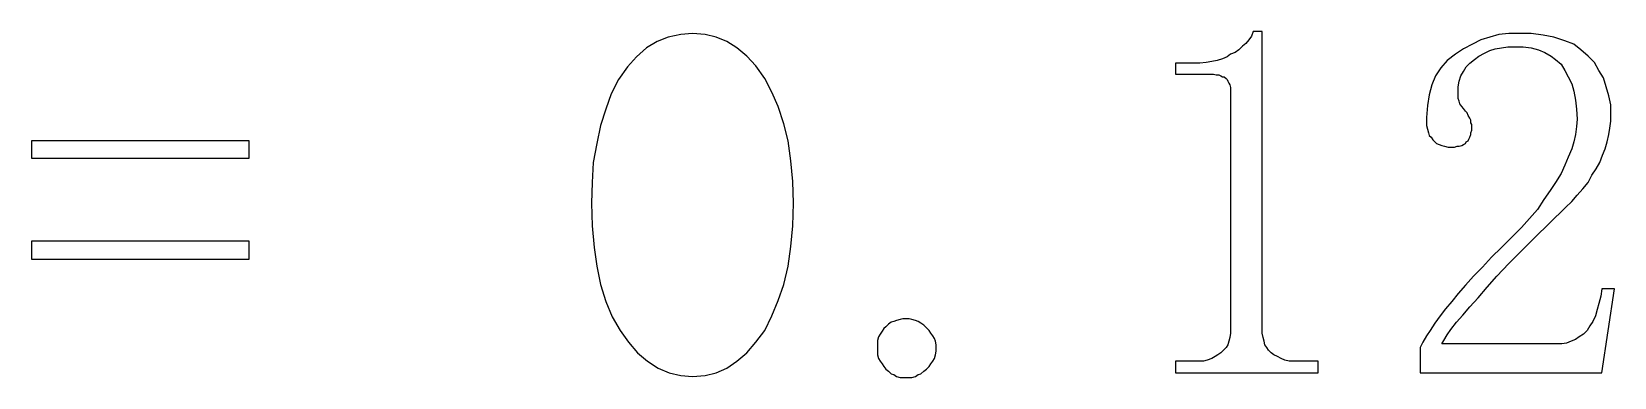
# Model space of a CAD drawing. Extents: x -275 to 275, y -225 to 225.
# Drawn here: x -153.49 to -135.96, y -173.22 to -169.39 of the extents above; entities that cross this region are included whole.
import ezdxf

# ---------------------------------------------------------------- set-up
doc = ezdxf.new("R2010")
doc.units = 0
doc.header["$MEASUREMENT"] = 0
doc.layers.get('0').update_dxf_attribs({"linetype": 'CONTINUOUS'})

msp = doc.modelspace()

# ---------------------------------------------------------------- linework, layer by layer
for points in [[(-146.17, -169.41), (-146.3, -169.42), (-146.3, -169.42), (-146.44, -169.45), (-146.44, -169.45), (-146.56, -169.5), (-146.56, -169.5), (-146.68, -169.57), (-146.68, -169.57), (-146.79, -169.67), (-146.79, -169.67), (-146.89, -169.78), (-146.89, -169.78), (-146.99, -169.92), (-146.99, -169.92), (-147.07, -170.08), (-147.07, -170.08), (-147.13, -170.25), (-147.13, -170.25), (-147.19, -170.43), (-147.19, -170.43), (-147.23, -170.63), (-147.23, -170.63), (-147.27, -170.84), (-147.27, -170.84), (-147.28, -171.06), (-147.28, -171.06), (-147.29, -171.29), (-147.29, -171.29), (-147.28, -171.54), (-147.28, -171.54), (-147.26, -171.78), (-147.26, -171.78), (-147.23, -171.99), (-147.23, -171.99), (-147.19, -172.19), (-147.19, -172.19), (-147.13, -172.38), (-147.13, -172.38), (-147.06, -172.55), (-147.06, -172.55), (-146.97, -172.7), (-146.97, -172.7), (-146.88, -172.83), (-146.88, -172.83), (-146.78, -172.95), (-146.78, -172.95), (-146.67, -173.04), (-146.67, -173.04), (-146.55, -173.12), (-146.55, -173.12), (-146.43, -173.17), (-146.43, -173.17), (-146.3, -173.2), (-146.3, -173.2), (-146.17, -173.21), (-146.17, -173.21), (-146.03, -173.2), (-146.03, -173.2), (-145.91, -173.17), (-145.91, -173.17), (-145.79, -173.12), (-145.79, -173.12), (-145.68, -173.04), (-145.68, -173.04), (-145.57, -172.95), (-145.57, -172.95), (-145.47, -172.83), (-145.47, -172.83), (-145.37, -172.7), (-145.37, -172.7), (-145.29, -172.54), (-145.29, -172.54), (-145.22, -172.37), (-145.22, -172.37), (-145.16, -172.19), (-145.16, -172.19), (-145.11, -171.99), (-145.11, -171.99), (-145.08, -171.77), (-145.08, -171.77), (-145.06, -171.54), (-145.06, -171.54), (-145.05, -171.29), (-145.05, -171.29), (-145.06, -171.05), (-145.06, -171.05), (-145.08, -170.82), (-145.08, -170.82), (-145.11, -170.6), (-145.11, -170.6), (-145.16, -170.41), (-145.16, -170.41), (-145.22, -170.22), (-145.22, -170.22), (-145.29, -170.06), (-145.29, -170.06), (-145.37, -169.91), (-145.37, -169.91), (-145.47, -169.77), (-145.47, -169.77), (-145.57, -169.66), (-145.57, -169.66), (-145.68, -169.57), (-145.68, -169.57), (-145.79, -169.5), (-145.79, -169.5), (-145.91, -169.45), (-145.91, -169.45), (-146.03, -169.42), (-146.03, -169.42), (-146.17, -169.41)], [(-139.86, -172.68), (-139.86, -169.39), (-139.86, -169.39), (-139.96, -169.39), (-139.96, -169.39), (-139.98, -169.44), (-139.98, -169.44), (-140.01, -169.48), (-140.01, -169.48), (-140.04, -169.52), (-140.04, -169.52), (-140.08, -169.55), (-140.08, -169.55), (-140.12, -169.59), (-140.12, -169.59), (-140.16, -169.62), (-140.16, -169.62), (-140.21, -169.64), (-140.21, -169.64), (-140.25, -169.67), (-140.25, -169.67), (-140.3, -169.69), (-140.3, -169.69), (-140.36, -169.71), (-140.36, -169.71), (-140.42, -169.72), (-140.42, -169.72), (-140.48, -169.73), (-140.48, -169.73), (-140.55, -169.74), (-140.55, -169.74), (-140.62, -169.74), (-140.62, -169.74), (-140.82, -169.74), (-140.82, -169.74), (-140.82, -169.86), (-140.82, -169.86), (-140.43, -169.86), (-140.43, -169.86), (-140.4, -169.86), (-140.4, -169.86), (-140.37, -169.87), (-140.37, -169.87), (-140.34, -169.87), (-140.34, -169.87), (-140.32, -169.88), (-140.32, -169.88), (-140.3, -169.89), (-140.3, -169.89), (-140.28, -169.89), (-140.28, -169.89), (-140.26, -169.91), (-140.26, -169.91), (-140.25, -169.92), (-140.25, -169.92), (-140.24, -169.94), (-140.24, -169.94), (-140.23, -169.96), (-140.23, -169.96), (-140.22, -169.98), (-140.22, -169.98), (-140.21, -170.01), (-140.21, -170.01), (-140.21, -170.03), (-140.21, -170.03), (-140.21, -170.06), (-140.21, -170.06), (-140.21, -172.68), (-140.21, -172.68), (-140.21, -172.73), (-140.21, -172.73), (-140.22, -172.78), (-140.22, -172.78), (-140.23, -172.82), (-140.23, -172.82), (-140.24, -172.86), (-140.24, -172.86), (-140.26, -172.89), (-140.26, -172.89), (-140.29, -172.92), (-140.29, -172.92), (-140.32, -172.95), (-140.32, -172.95), (-140.35, -172.97), (-140.35, -172.97), (-140.38, -172.99), (-140.38, -172.99), (-140.42, -173.01), (-140.42, -173.01), (-140.47, -173.03), (-140.47, -173.03), (-140.51, -173.04), (-140.51, -173.04), (-140.57, -173.04), (-140.57, -173.04), (-140.62, -173.04), (-140.62, -173.04), (-140.82, -173.04), (-140.82, -173.04), (-140.82, -173.17), (-140.82, -173.17), (-139.24, -173.17), (-139.24, -173.17), (-139.24, -173.04), (-139.24, -173.04), (-139.46, -173.04), (-139.46, -173.04), (-139.51, -173.04), (-139.51, -173.04), (-139.56, -173.04), (-139.56, -173.04), (-139.61, -173.03), (-139.61, -173.03), (-139.65, -173.01), (-139.65, -173.01), (-139.69, -172.99), (-139.69, -172.99), (-139.73, -172.97), (-139.73, -172.97), (-139.76, -172.95), (-139.76, -172.95), (-139.79, -172.92), (-139.79, -172.92), (-139.81, -172.89), (-139.81, -172.89), (-139.83, -172.86), (-139.83, -172.86), (-139.84, -172.82), (-139.84, -172.82), (-139.85, -172.78), (-139.85, -172.78), (-139.86, -172.73), (-139.86, -172.73), (-139.86, -172.68)], [(-136.38, -170.25), (-136.37, -170.36), (-136.37, -170.36), (-136.38, -170.44), (-136.38, -170.44), (-136.39, -170.53), (-136.39, -170.53), (-136.41, -170.61), (-136.41, -170.61), (-136.43, -170.69), (-136.43, -170.69), (-136.47, -170.78), (-136.47, -170.78), (-136.51, -170.87), (-136.51, -170.87), (-136.55, -170.96), (-136.55, -170.96), (-136.61, -171.06), (-136.61, -171.06), (-136.67, -171.15), (-136.67, -171.15), (-136.74, -171.25), (-136.74, -171.25), (-136.81, -171.36), (-136.81, -171.36), (-136.9, -171.46), (-136.9, -171.46), (-136.99, -171.56), (-136.99, -171.56), (-137.1, -171.67), (-137.1, -171.67), (-137.21, -171.78), (-137.21, -171.78), (-137.32, -171.89), (-137.32, -171.89), (-137.42, -172), (-137.42, -172), (-137.52, -172.1), (-137.52, -172.1), (-137.61, -172.2), (-137.61, -172.2), (-137.69, -172.29), (-137.69, -172.29), (-137.76, -172.38), (-137.76, -172.38), (-137.83, -172.46), (-137.83, -172.46), (-137.89, -172.54), (-137.89, -172.54), (-137.95, -172.62), (-137.95, -172.62), (-138, -172.7), (-138, -172.7), (-138.04, -172.76), (-138.04, -172.76), (-138.08, -172.83), (-138.08, -172.83), (-138.11, -172.89), (-138.11, -172.89), (-138.11, -173.17), (-138.11, -173.17), (-136.1, -173.17), (-136.1, -173.17), (-135.96, -172.24), (-135.96, -172.24), (-136.1, -172.24), (-136.1, -172.24), (-136.11, -172.32), (-136.11, -172.32), (-136.13, -172.4), (-136.13, -172.4), (-136.15, -172.47), (-136.15, -172.47), (-136.17, -172.54), (-136.17, -172.54), (-136.2, -172.6), (-136.2, -172.6), (-136.23, -172.65), (-136.23, -172.65), (-136.26, -172.7), (-136.26, -172.7), (-136.3, -172.74), (-136.3, -172.74), (-136.35, -172.77), (-136.35, -172.77), (-136.39, -172.8), (-136.39, -172.8), (-136.44, -172.82), (-136.44, -172.82), (-136.49, -172.84), (-136.49, -172.84), (-136.54, -172.85), (-136.54, -172.85), (-136.6, -172.85), (-136.6, -172.85), (-137.87, -172.85), (-137.87, -172.85), (-137.85, -172.81), (-137.85, -172.81), (-137.81, -172.75), (-137.81, -172.75), (-137.77, -172.69), (-137.77, -172.69), (-137.71, -172.61), (-137.71, -172.61), (-137.64, -172.53), (-137.64, -172.53), (-137.56, -172.44), (-137.56, -172.44), (-137.47, -172.34), (-137.47, -172.34), (-137.37, -172.22), (-137.37, -172.22), (-137.26, -172.1), (-137.26, -172.1), (-137.13, -171.96), (-137.13, -171.96), (-136.99, -171.82), (-136.99, -171.82), (-136.84, -171.67), (-136.84, -171.67), (-136.68, -171.51), (-136.68, -171.51), (-136.5, -171.34), (-136.5, -171.34), (-136.43, -171.27), (-136.43, -171.27), (-136.37, -171.2), (-136.37, -171.2), (-136.31, -171.13), (-136.31, -171.13), (-136.25, -171.06), (-136.25, -171.06), (-136.21, -170.98), (-136.21, -170.98), (-136.16, -170.91), (-136.16, -170.91), (-136.12, -170.84), (-136.12, -170.84), (-136.09, -170.76), (-136.09, -170.76), (-136.06, -170.69), (-136.06, -170.69), (-136.04, -170.61), (-136.04, -170.61), (-136.02, -170.53), (-136.02, -170.53), (-136.01, -170.46), (-136.01, -170.46), (-136, -170.38), (-136, -170.38), (-136, -170.31), (-136, -170.31), (-136, -170.2), (-136, -170.2), (-136.02, -170.1), (-136.02, -170.1), (-136.05, -170), (-136.05, -170), (-136.08, -169.9), (-136.08, -169.9), (-136.13, -169.82), (-136.13, -169.82), (-136.18, -169.73), (-136.18, -169.73), (-136.25, -169.66), (-136.25, -169.66), (-136.33, -169.59), (-136.33, -169.59), (-136.41, -169.53), (-136.41, -169.53), (-136.51, -169.49), (-136.51, -169.49), (-136.63, -169.45), (-136.63, -169.45), (-136.75, -169.43), (-136.75, -169.43), (-136.88, -169.41), (-136.88, -169.41), (-137.03, -169.41), (-137.03, -169.41), (-137.13, -169.41), (-137.13, -169.41), (-137.24, -169.42), (-137.24, -169.42), (-137.34, -169.45), (-137.34, -169.45), (-137.44, -169.48), (-137.44, -169.48), (-137.53, -169.53), (-137.53, -169.53), (-137.63, -169.58), (-137.63, -169.58), (-137.72, -169.64), (-137.72, -169.64), (-137.81, -169.71), (-137.81, -169.71), (-137.88, -169.79), (-137.88, -169.79), (-137.94, -169.88), (-137.94, -169.88), (-137.98, -169.98), (-137.98, -169.98), (-138.01, -170.09), (-138.01, -170.09), (-138.03, -170.21), (-138.03, -170.21), (-138.04, -170.34), (-138.04, -170.34), (-138.04, -170.39), (-138.04, -170.39), (-138.04, -170.43), (-138.04, -170.43), (-138.03, -170.47), (-138.03, -170.47), (-138.02, -170.51), (-138.02, -170.51), (-138.01, -170.54), (-138.01, -170.54), (-137.99, -170.56), (-137.99, -170.56), (-137.97, -170.59), (-137.97, -170.59), (-137.95, -170.61), (-137.95, -170.61), (-137.93, -170.63), (-137.93, -170.63), (-137.9, -170.64), (-137.9, -170.64), (-137.87, -170.65), (-137.87, -170.65), (-137.84, -170.66), (-137.84, -170.66), (-137.8, -170.67), (-137.8, -170.67), (-137.76, -170.67), (-137.76, -170.67), (-137.73, -170.67), (-137.73, -170.67), (-137.7, -170.66), (-137.7, -170.66), (-137.68, -170.66), (-137.68, -170.66), (-137.65, -170.65), (-137.65, -170.65), (-137.63, -170.64), (-137.63, -170.64), (-137.61, -170.63), (-137.61, -170.63), (-137.6, -170.61), (-137.6, -170.61), (-137.58, -170.6), (-137.58, -170.6), (-137.57, -170.58), (-137.57, -170.58), (-137.56, -170.56), (-137.56, -170.56), (-137.55, -170.53), (-137.55, -170.53), (-137.55, -170.51), (-137.55, -170.51), (-137.54, -170.48), (-137.54, -170.48), (-137.54, -170.45), (-137.54, -170.45), (-137.54, -170.42), (-137.54, -170.42), (-137.55, -170.4), (-137.55, -170.4), (-137.55, -170.37), (-137.55, -170.37), (-137.56, -170.35), (-137.56, -170.35), (-137.58, -170.32), (-137.58, -170.32), (-137.59, -170.29), (-137.59, -170.29), (-137.61, -170.27), (-137.61, -170.27), (-137.63, -170.24), (-137.63, -170.24), (-137.65, -170.22), (-137.65, -170.22), (-137.67, -170.19), (-137.67, -170.19), (-137.68, -170.16), (-137.68, -170.16), (-137.69, -170.13), (-137.69, -170.13), (-137.69, -170.09), (-137.69, -170.09), (-137.69, -170.06), (-137.69, -170.06), (-137.69, -170), (-137.69, -170), (-137.68, -169.94), (-137.68, -169.94), (-137.66, -169.88), (-137.66, -169.88), (-137.63, -169.83), (-137.63, -169.83), (-137.6, -169.78), (-137.6, -169.78), (-137.56, -169.74), (-137.56, -169.74), (-137.51, -169.7), (-137.51, -169.7), (-137.46, -169.66), (-137.46, -169.66), (-137.4, -169.63), (-137.4, -169.63), (-137.34, -169.6), (-137.34, -169.6), (-137.28, -169.58), (-137.28, -169.58), (-137.21, -169.57), (-137.21, -169.57), (-137.14, -169.56), (-137.14, -169.56), (-137.07, -169.56), (-137.07, -169.56), (-136.97, -169.56), (-136.97, -169.56), (-136.88, -169.57), (-136.88, -169.57), (-136.8, -169.59), (-136.8, -169.59), (-136.73, -169.62), (-136.73, -169.62), (-136.66, -169.66), (-136.66, -169.66), (-136.61, -169.7), (-136.61, -169.7), (-136.55, -169.75), (-136.55, -169.75), (-136.51, -169.82), (-136.51, -169.82), (-136.47, -169.89), (-136.47, -169.89), (-136.43, -169.97), (-136.43, -169.97), (-136.41, -170.05), (-136.41, -170.05), (-136.39, -170.15), (-136.39, -170.15), (-136.38, -170.25)], [(-153.49, -170.6), (-153.49, -170.79), (-153.49, -170.79), (-151.08, -170.79), (-151.08, -170.79), (-151.08, -170.6), (-151.08, -170.6), (-153.49, -170.6)], [(-153.49, -171.71), (-153.49, -171.91), (-153.49, -171.91), (-151.08, -171.91), (-151.08, -171.91), (-151.08, -171.71), (-151.08, -171.71), (-153.49, -171.71)], [(-143.84, -173.22), (-143.8, -173.22), (-143.8, -173.22), (-143.77, -173.22), (-143.77, -173.22), (-143.74, -173.22), (-143.74, -173.22), (-143.7, -173.21), (-143.7, -173.21), (-143.67, -173.19), (-143.67, -173.19), (-143.64, -173.18), (-143.64, -173.18), (-143.61, -173.15), (-143.61, -173.15), (-143.58, -173.13), (-143.58, -173.13), (-143.55, -173.1), (-143.55, -173.1), (-143.53, -173.07), (-143.53, -173.07), (-143.51, -173.04), (-143.51, -173.04), (-143.49, -173.01), (-143.49, -173.01), (-143.48, -172.97), (-143.48, -172.97), (-143.47, -172.93), (-143.47, -172.93), (-143.47, -172.89), (-143.47, -172.89), (-143.47, -172.86), (-143.47, -172.86), (-143.48, -172.82), (-143.48, -172.82), (-143.49, -172.79), (-143.49, -172.79), (-143.51, -172.76), (-143.51, -172.76), (-143.53, -172.73), (-143.53, -172.73), (-143.55, -172.7), (-143.55, -172.7), (-143.58, -172.67), (-143.58, -172.67), (-143.61, -172.64), (-143.61, -172.64), (-143.64, -172.62), (-143.64, -172.62), (-143.67, -172.6), (-143.67, -172.6), (-143.7, -172.59), (-143.7, -172.59), (-143.74, -172.58), (-143.74, -172.58), (-143.77, -172.57), (-143.77, -172.57), (-143.8, -172.57), (-143.8, -172.57), (-143.84, -172.57), (-143.84, -172.57), (-143.87, -172.58), (-143.87, -172.58), (-143.91, -172.59), (-143.91, -172.59), (-143.94, -172.6), (-143.94, -172.6), (-143.97, -172.61), (-143.97, -172.61), (-144, -172.63), (-144, -172.63), (-144.03, -172.66), (-144.03, -172.66), (-144.05, -172.68), (-144.05, -172.68), (-144.07, -172.71), (-144.07, -172.71), (-144.09, -172.74), (-144.09, -172.74), (-144.11, -172.77), (-144.11, -172.77), (-144.12, -172.81), (-144.12, -172.81), (-144.12, -172.85), (-144.12, -172.85), (-144.12, -172.89), (-144.12, -172.89), (-144.12, -172.93), (-144.12, -172.93), (-144.12, -172.97), (-144.12, -172.97), (-144.11, -173.01), (-144.11, -173.01), (-144.09, -173.04), (-144.09, -173.04), (-144.07, -173.07), (-144.07, -173.07), (-144.05, -173.1), (-144.05, -173.1), (-144.03, -173.13), (-144.03, -173.13), (-144, -173.15), (-144, -173.15), (-143.97, -173.18), (-143.97, -173.18), (-143.94, -173.19), (-143.94, -173.19), (-143.91, -173.21), (-143.91, -173.21), (-143.87, -173.22), (-143.87, -173.22), (-143.84, -173.22)]]:
    msp.add_lwpolyline(points)

doc.saveas('drawing.dxf')
